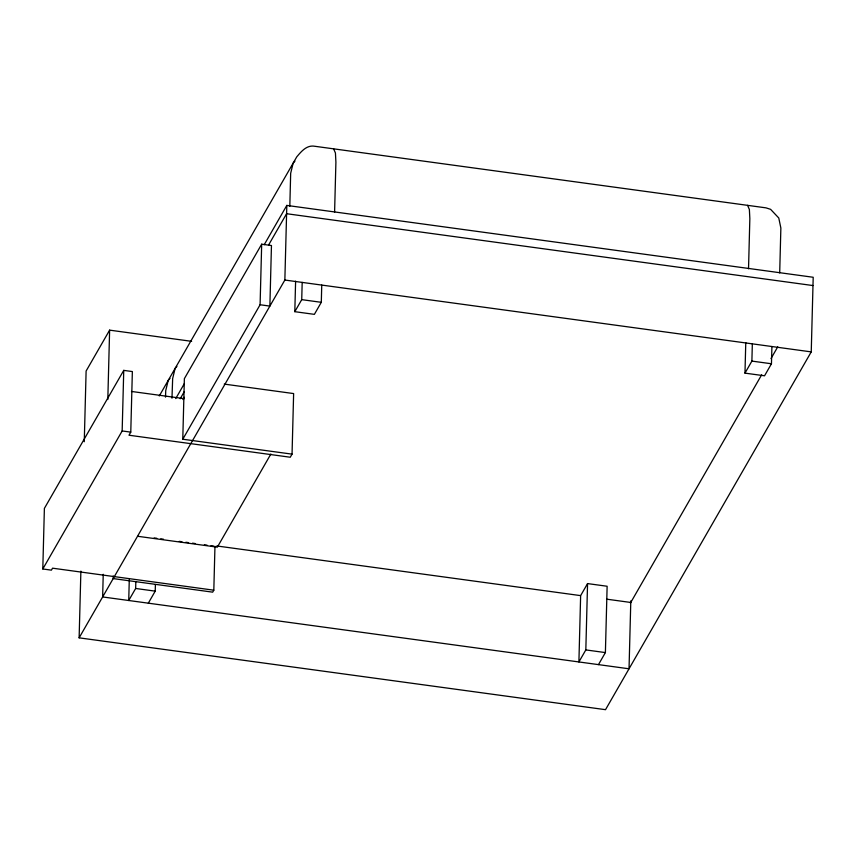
<?xml version="1.0" encoding="UTF-8"?>
<svg xmlns="http://www.w3.org/2000/svg" width="856" height="856" viewBox="0 0 856 856"><rect width="100%" height="100%" fill="white"/><g stroke="black" fill="none" stroke-linecap="round" stroke-linejoin="round"><path stroke-width="1.28" d="M214.963 546.235L213.818 590.191L52.548 568.181L51.403 570.15L42.8 568.973L44.384 508.4L123.746 370.38L132.359 371.558L130.775 432.13L128.989 435.223L290.259 457.232L292.046 454.14L293.629 393.567L224.251 384.098M264.204 244.741L286.814 205.419L813.2 277.269L811.242 351.891L605.524 709.678L79.127 637.838L80.881 571.134M84.263 441.728L86.114 371.023L109.622 330.138L191.626 341.33M103.234 574.29L102.634 596.942L629.032 668.793L630.808 600.837M107.813 399.538L109.622 330.138M113.27 575.949L113.195 578.581L212.684 592.159L213.818 590.191M42.8 568.973L122.162 430.953L123.746 370.38M129.288 579.277L128.732 600.505L135.655 588.468L135.826 581.845M148.313 603.18L155.225 591.143L155.407 584.509M182.777 439.224L184.372 378.652L261.679 244.185L271.459 245.522L269.875 306.095L260.096 304.757L182.777 439.224L292.046 454.14M260.096 304.757L261.679 244.185M79.127 637.838L284.855 280.04L286.814 205.419M289.82 206.253L290.676 173.286L293.159 163.121L294.935 161.174M321.749 285.069L321.3 302.318L314.377 314.355L294.806 311.68L295.609 281.175M294.806 311.68L301.729 299.643L302.179 282.405M334.589 212.267L335.905 162.148L335.434 152.978L333.615 148.837M587.558 583.589L580.635 595.615L578.902 661.956L585.825 649.918L587.558 583.589L607.129 586.253L605.395 652.582L598.472 664.62M771.919 346.52L771.459 363.768L764.547 375.795L744.977 373.13L745.769 342.614M748.529 268.773L749.845 218.655L749.375 209.474L747.556 205.333M744.977 373.13L751.889 361.093L752.338 343.845M779.698 272.914L780.865 228.071L778.778 218.002L770.603 209.335L766.002 207.858L315.158 146.323C306.93 144.6 301.451 151.287 296.754 156.862L159.269 395.975M165.508 397.13L165.732 390.582L168.215 380.428L169.991 378.47M171.981 398.2L172.655 378.555L175.127 368.39L176.914 366.432M175.748 398.564L184.393 383.531M180.188 398.768L184.179 391.823M268.634 244.934L286.589 213.711L812.986 285.562M182.906 399.538L184.222 397.238M270.881 454.022L217.338 547.155L137.837 536.305M630.39 603.127L761.669 374.8M770.999 358.578L777.74 346.851M284.855 280.04L811.242 351.891M301.729 299.643L321.3 302.318M751.889 361.093L771.459 363.768M131.46 391.449L184.34 398.661M122.162 430.953L130.775 432.13M216.793 545.957L580.507 595.605M606.957 599.211L630.765 602.463M154.155 537.932L156.798 538.296M160.768 538.831L163.41 539.194M179.279 541.356L181.921 541.72M185.88 542.265L188.523 542.618M192.493 543.164L195.136 543.528M204.391 544.79L207.034 545.154M211.004 545.689L213.647 546.053M135.655 588.468L155.225 591.143M585.825 649.918L605.395 652.582"/></g></svg>
